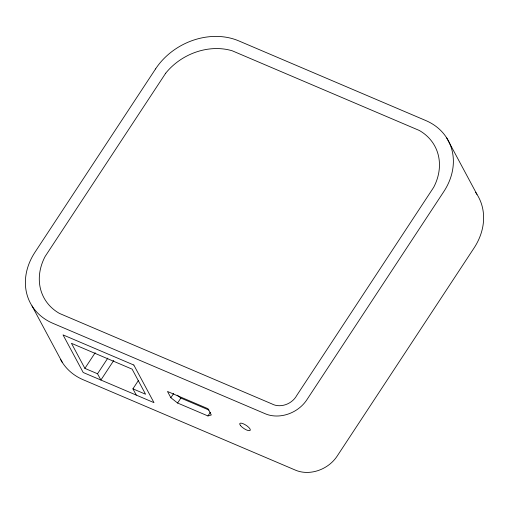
<?xml version="1.0" encoding="UTF-8"?>
<svg xmlns="http://www.w3.org/2000/svg" width="509" height="509" viewBox="0 0 509 509"><rect width="100%" height="100%" fill="white"/><g stroke="black" fill="none" stroke-linecap="round" stroke-linejoin="round"><path stroke-width="0.76" d="M113.761 360.467L100.897 380.032L97.531 373.765L84.895 368.382L95.189 352.731M97.531 373.765L107.825 358.113M136.285 395.105L132.925 388.838L138.499 380.363M170.865 397.739L167.499 391.472L207.952 408.702L211.311 414.969L207.933 415.948L177.596 403.026L170.865 397.739L173.715 393.406M177.596 403.026L180.86 398.07L209.027 410.069M207.933 415.948L210.376 412.233M132.925 388.838L145.568 394.221L132.124 369.152L71.451 343.308L84.895 368.382M177.183 395.188L180.86 398.07M446.73 137.964L476.978 194.368M32.022 305.928L62.27 362.338M475.654 192.408A62.461 51.352 -28.2 0 1 474.025 248.048L337.117 456.172A31.227 25.673 -28.2 0 1 295.538 470.182L83.183 379.739A62.461 51.352 -28.2 0 1 60.686 359.615M155.582 68.9L34.975 252.248A62.461 51.352 -28.2 0 0 52.936 323.336L265.291 413.779A31.227 25.673 -28.2 0 0 306.87 399.769L443.778 191.645A62.461 51.352 -28.2 0 0 425.817 120.557L238.74 40.879A62.461 51.352 -28.2 0 0 155.582 68.9M165.699 73.207L45.085 256.555A56.213 46.217 -28.2 0 0 59.458 313.423L271.812 403.866A17.179 14.125 -28.2 0 0 296.76 395.461L433.668 187.337A56.213 46.217 -28.2 0 0 419.295 130.463L232.225 50.792A56.213 46.217 -28.2 0 0 165.699 73.207M133.822 365.036L63.033 334.89L83.196 372.493L153.985 402.644L133.822 365.036M240.572 425.639A6.248 1.96 33.3 0 0 249.785 430.646A6.248 1.96 33.3 0 0 244.708 424.436A6.248 1.96 33.3 0 0 240.572 425.639"/></g></svg>
